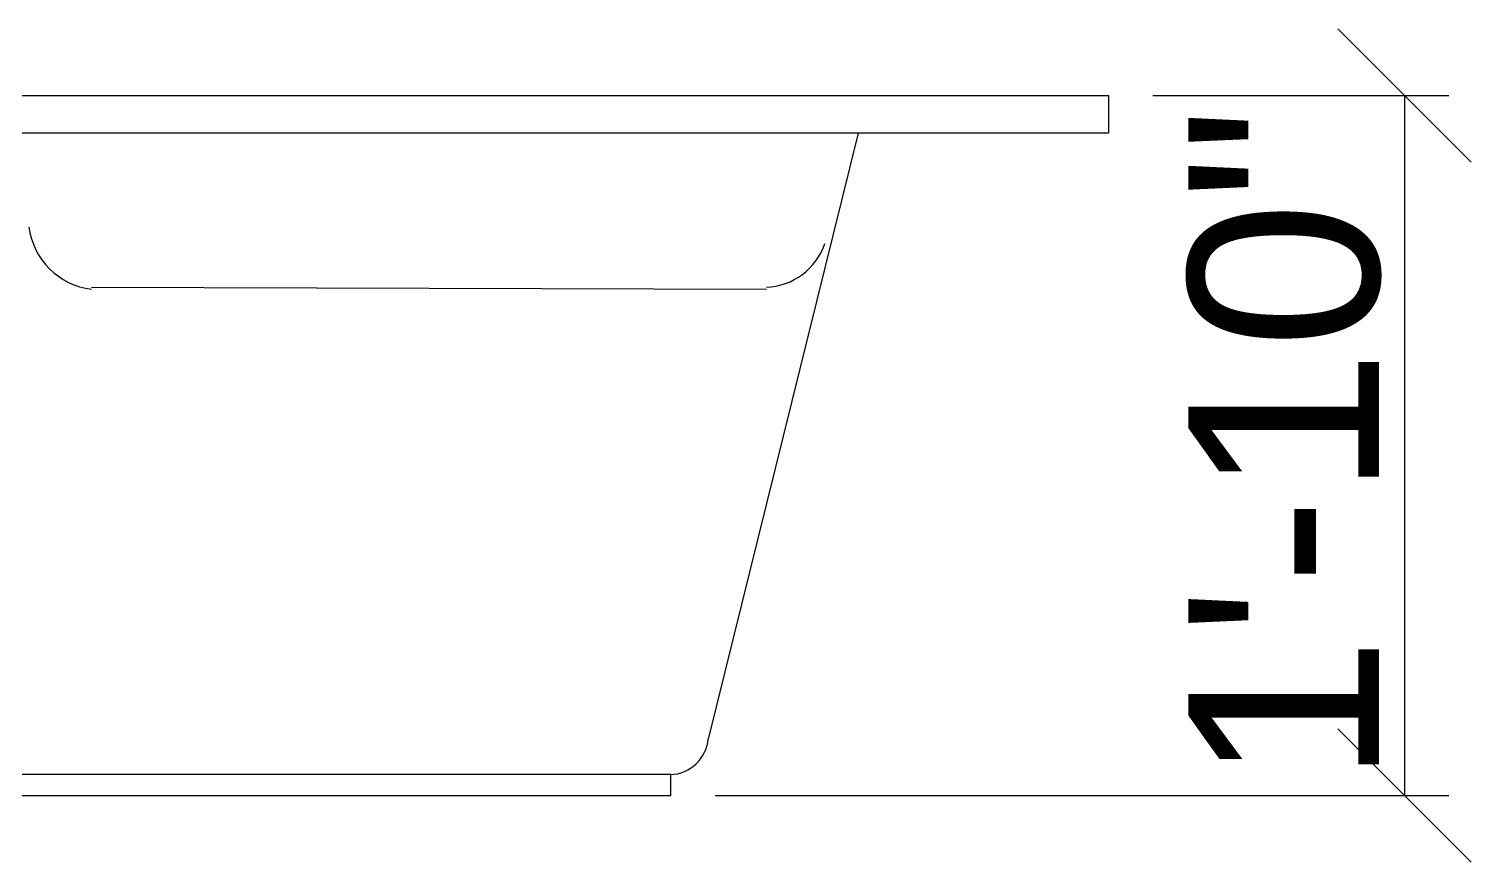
# Model space of a CAD drawing. Header units: inches. Extents: x 476 to 2648, y -784 to 418.
# Drawn here: x 2596.57 to 2641.99, y -783.82 to -757.58 of the extents above; entities that cross this region are included whole.
import ezdxf

# ---------------------------------------------------------------- set-up
doc = ezdxf.new("R2010")
doc.units = ezdxf.units.IN
doc.header["$MEASUREMENT"] = 0
doc.styles.add('6', font='arial.ttf', dxfattribs={"height": 6})
doc.dimstyles.new('DIM', dxfattribs={"dimscale": 1.4, "dimtxt": 0.18, "dimasz": 3, "dimexe": 1, "dimexo": 1, "dimgap": 0.5, "dimtad": 1, "dimzin": 0, "dimdsep": 46, "dimlunit": 4, "dimtxsty": '6', "dimblk": 'OBLIQUE', "dimcen": 2, "dimclrd": 256, "dimclre": 256, "dimadec": 0, "dimazin": 0, "dimtfac": 0.7, "dimtofl": 0, "dimtmove": 0, "dimatfit": 3, "dimfxl": 0, "dimfrac": 1, "dimtolj": 1, "dimtzin": 0, "dimlwd": -1, "dimarcsym": 0})

# ---------------------------------------------------------------- blocks, each defined once
blk = doc.blocks.new('_Oblique')
at = {"color": 0, "linetype": 'ByBlock', "lineweight": -2}
blk.add_line((-0.5, -0.5), (0.5, 0.5), dxfattribs=at)
blk = doc.blocks.new('*D161')
at = {"lineweight": -2}
for p, q in [((2631.963, -759.679), (2641.287, -759.679)), ((2618.181, -781.723), (2641.287, -781.723))]:
    blk.add_line(p, q, dxfattribs=at)
blk.add_line((2639.887, -759.679), (2639.887, -781.723))
at = {"layer": 'Defpoints', "color": 0}
for p in [(2630.563, -759.679), (2616.781, -781.723), (2639.887, -781.723)]:
    blk.add_point(p, dxfattribs=at)
at = {"xscale": 4.199999999999999, "yscale": 4.199999999999999, "zscale": 4.199999999999999}
for p, rotation in [((2639.887, -759.679), 90), ((2639.887, -781.723), 270)]:
    blk.add_blockref('_Oblique', p, dxfattribs=dict(at, rotation=rotation))
at = {"color": 0, "insert": (2636.124, -770.701), "char_height": 6, "attachment_point": 5, "rotation": 90, "style": '6'}
blk.add_mtext('\\A1;1\'-10"', dxfattribs=at)

msp = doc.modelspace()

# ---------------------------------------------------------------- linework, layer by layer
at = {"color": 3, "lineweight": 30}
for p, q in [((2622.688, -760.86), (2617.963, -779.951)), ((2598.538, -765.716), (2619.8, -765.782))]:
    msp.add_line(p, q, dxfattribs=at)
for points in [[(2558.572, -759.679), (2630.563, -759.679), (2630.563, -760.86), (2558.572, -760.86)], [(2566.841, -781.723), (2616.781, -781.723), (2616.781, -781.066), (2566.841, -781.066)]]:
    msp.add_lwpolyline(points, close=True, dxfattribs=at)
for centre, radius, start, end in [((2598.825, -763.526), 2.274, 187.2465, 262.7535), ((2619.707, -763.679), 2.04, 272.4122, 341.1445), ((2616.726, -779.825), 1.243, 272.5483, 354.1785)]:
    msp.add_arc(centre, radius, start, end, dxfattribs=at)

# ---------------------------------------------------------------- dimensions: what is measured, and where the dimension line sits
dim = msp.add_linear_dim(base=(2639.887, -781.723), p1=(2630.563, -759.679), p2=(2616.781, -781.723), angle=90, dimstyle='DIM', override={"dimfrac": 0})
dim.commit()
dim.dimension.update_dxf_attribs({"geometry": '*D161', "text_midpoint": (2636.124, -770.701)})

doc.saveas('drawing.dxf')
